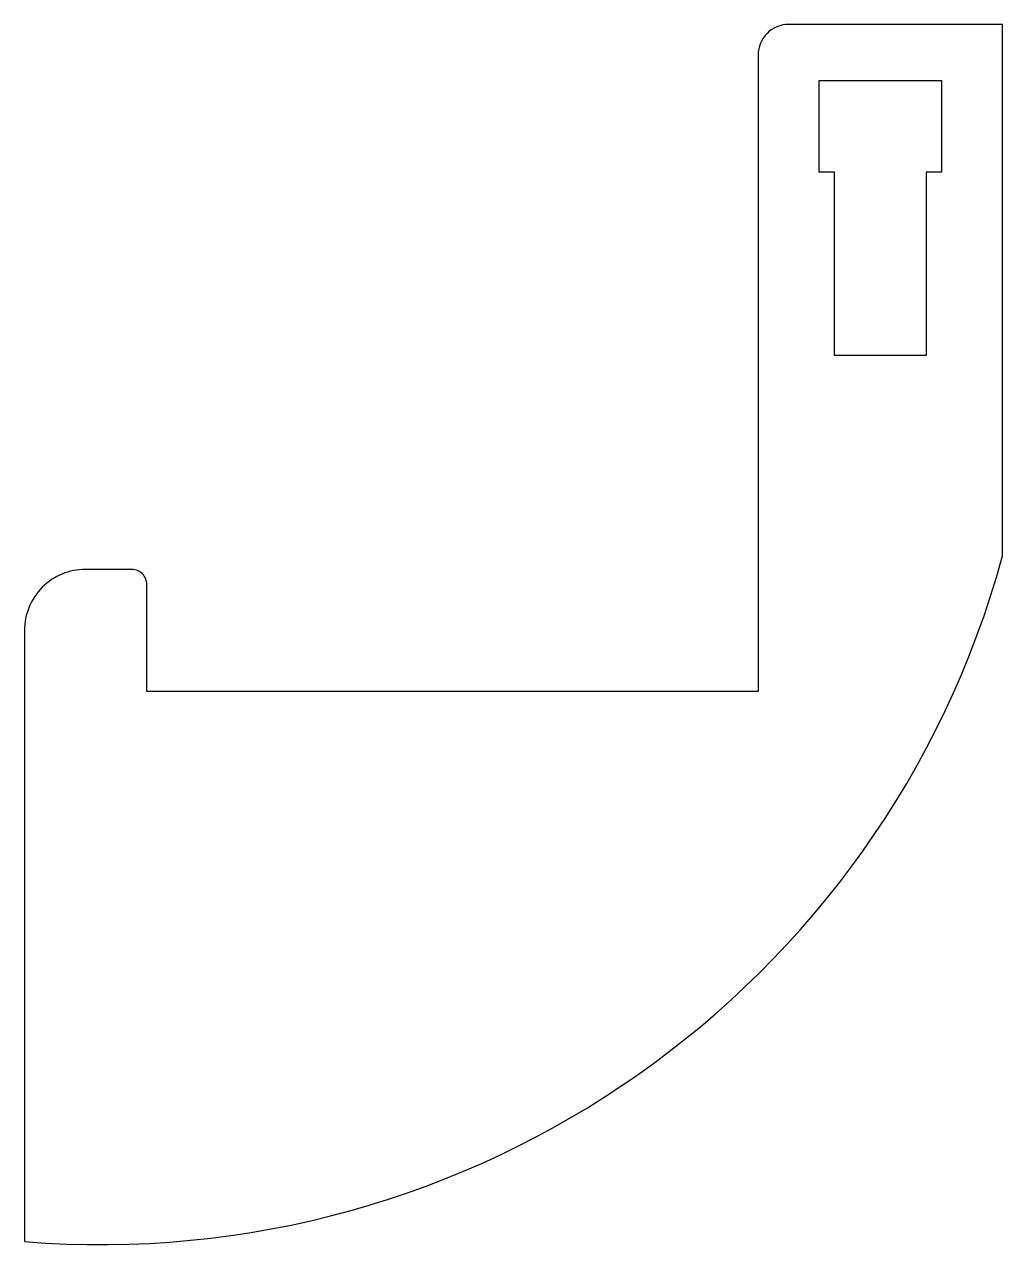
# Model space of a CAD drawing. Header units: millimetres. Extents: x -24 to 8, y -64.9 to -25.
import ezdxf

# ---------------------------------------------------------------- set-up
doc = ezdxf.new("R2010")
doc.units = ezdxf.units.MM
doc.layers.add('CUTOUTS', color=1, linetype='CONTINUOUS')
doc.layers.add('PERIMETER', color=5, linetype='CONTINUOUS')

msp = doc.modelspace()

# ---------------------------------------------------------------- linework, layer by layer
at = {"layer": 'CUTOUTS'}
msp.add_lwpolyline([(5.5, -29.838), (5.5, -35.838), (2.5, -35.838), (2.5, -29.838), (2, -29.838), (2, -26.838), (6, -26.838), (6, -29.838)], close=True, dxfattribs=at)
at = {"layer": 'PERIMETER'}
msp.add_lwpolyline([(-24.007, -64.838, 0.360835), (8, -42.393), (8, -25), (1, -25, 0.414214), (0, -26), (0, -46.838), (-20, -46.838), (-20, -43.338, 0.414214), (-20.5, -42.838), (-22.007, -42.838, 0.414214), (-24.007, -44.838)], format="xyb", close=True, dxfattribs=at)

doc.saveas('drawing.dxf')
